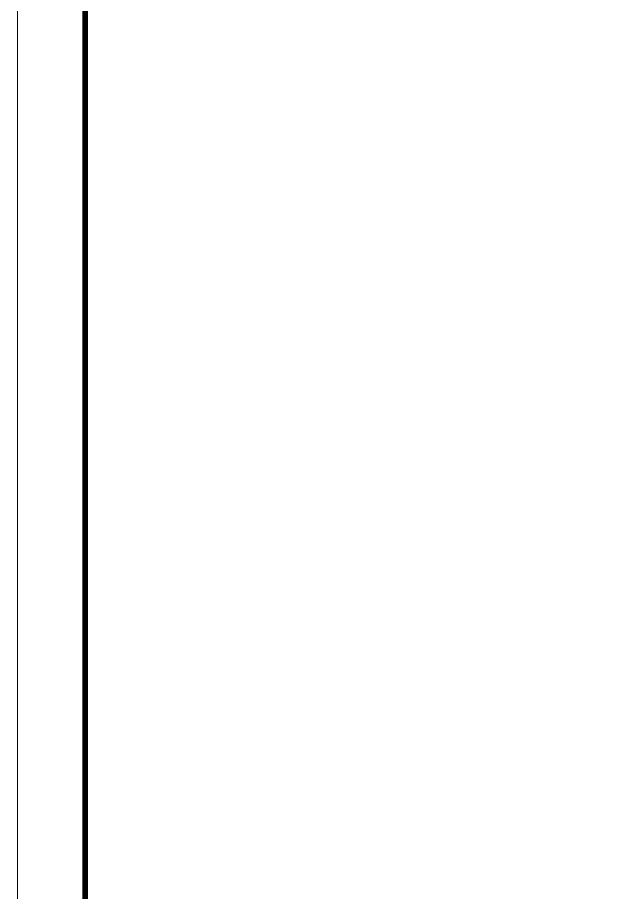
# Model space of a CAD drawing. Header units: millimetres. Extents: x -63086 to 144078, y -129912 to 13382.
# Drawn here: x 13391 to 15717, y -112075 to -108676 of the extents above; entities that cross this region are included whole.
import ezdxf

# ---------------------------------------------------------------- set-up
doc = ezdxf.new("R2010")
doc.units = ezdxf.units.MM
doc.layers.add('01用紙枠', color=7, linetype='Continuous', lineweight=5)

msp = doc.modelspace()

# ---------------------------------------------------------------- linework, layer by layer
at = {"layer": '01用紙枠'}
msp.add_lwpolyline([(13390.554, -105394.35), (13390.554, -118755.4429), (32285.0288, -118755.4429), (32285.0288, -105394.35)], close=True, dxfattribs=at)
msp.add_lwpolyline([(13390.554, -105394.35), (13390.554, -118755.4429), (32285.0288, -118755.4429), (32285.0288, -105394.35)], close=True, dxfattribs=at)
at = {"layer": '01用紙枠', "const_width": 22.4934}
msp.add_lwpolyline([(13653.0698, -118502.3168), (32022.513, -118502.3168), (32022.513, -105647.4761), (13653.0698, -105647.4761)], close=True, dxfattribs=at)
msp.add_lwpolyline([(13653.0698, -118502.3168), (32022.513, -118502.3168), (32022.513, -105647.4761), (13653.0698, -105647.4761)], close=True, dxfattribs=at)
msp.add_lwpolyline([(13653.0698, -118502.3168), (32022.513, -118502.3168), (32022.513, -105647.4761), (13653.0698, -105647.4761)], close=True, dxfattribs=at)
at = {"layer": '01用紙枠', "lineweight": 5, "const_width": 22.4934}
msp.add_lwpolyline([(13653.0698, -118502.3168), (32022.513, -118502.3168), (32022.513, -105647.4761), (13653.0698, -105647.4761)], close=True, dxfattribs=at)
msp.add_lwpolyline([(13653.0698, -118502.3168), (32022.513, -118502.3168), (32022.513, -105647.4761), (13653.0698, -105647.4761)], close=True, dxfattribs=at)

doc.saveas('drawing.dxf')
